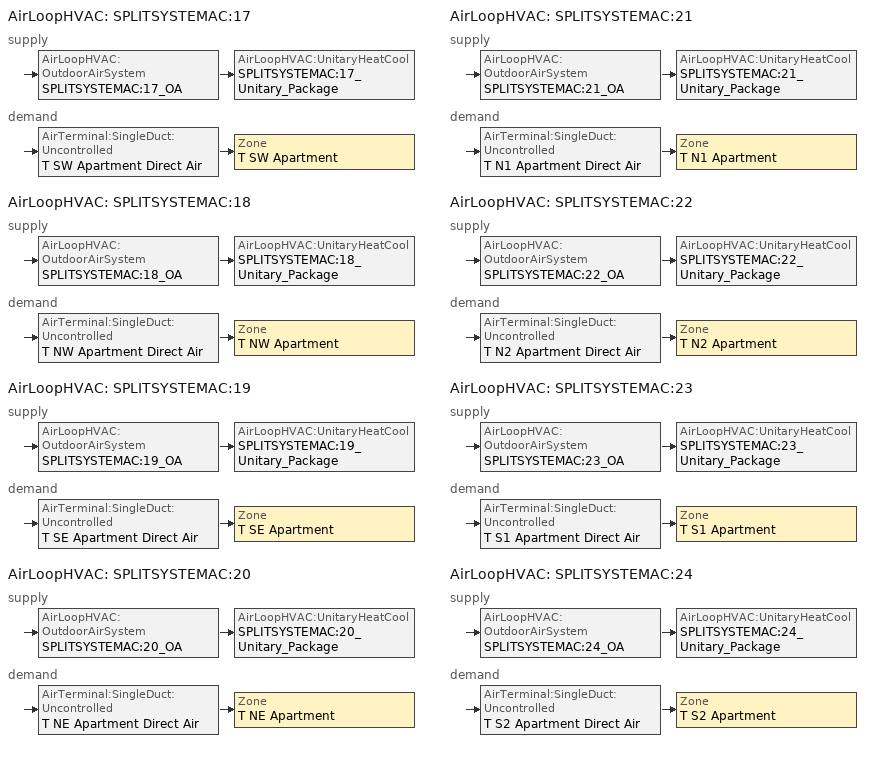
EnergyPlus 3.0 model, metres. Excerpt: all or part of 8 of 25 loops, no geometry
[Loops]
AirLoopHVAC 'SPLITSYSTEMAC:17'
 supply: AirLoopHVAC:OutdoorAirSystem 'SPLITSYSTEMAC:17_OA' > AirLoopHVAC:UnitaryHeatCool 'SPLITSYSTEMAC:17_Unitary_Package'
 demand: AirTerminal:SingleDuct:Uncontrolled 'T SW Apartment Direct Air' > Zone 'T SW Apartment'
AirLoopHVAC 'SPLITSYSTEMAC:18'
 supply: AirLoopHVAC:OutdoorAirSystem 'SPLITSYSTEMAC:18_OA' > AirLoopHVAC:UnitaryHeatCool 'SPLITSYSTEMAC:18_Unitary_Package'
 demand: AirTerminal:SingleDuct:Uncontrolled 'T NW Apartment Direct Air' > Zone 'T NW Apartment'
AirLoopHVAC 'SPLITSYSTEMAC:19'
 supply: AirLoopHVAC:OutdoorAirSystem 'SPLITSYSTEMAC:19_OA' > AirLoopHVAC:UnitaryHeatCool 'SPLITSYSTEMAC:19_Unitary_Package'
 demand: AirTerminal:SingleDuct:Uncontrolled 'T SE Apartment Direct Air' > Zone 'T SE Apartment'
AirLoopHVAC 'SPLITSYSTEMAC:20'
 supply: AirLoopHVAC:OutdoorAirSystem 'SPLITSYSTEMAC:20_OA' > AirLoopHVAC:UnitaryHeatCool 'SPLITSYSTEMAC:20_Unitary_Package'
 demand: AirTerminal:SingleDuct:Uncontrolled 'T NE Apartment Direct Air' > Zone 'T NE Apartment'
AirLoopHVAC 'SPLITSYSTEMAC:21'
 supply: AirLoopHVAC:OutdoorAirSystem 'SPLITSYSTEMAC:21_OA' > AirLoopHVAC:UnitaryHeatCool 'SPLITSYSTEMAC:21_Unitary_Package'
 demand: AirTerminal:SingleDuct:Uncontrolled 'T N1 Apartment Direct Air' > Zone 'T N1 Apartment'
AirLoopHVAC 'SPLITSYSTEMAC:22'
 supply: AirLoopHVAC:OutdoorAirSystem 'SPLITSYSTEMAC:22_OA' > AirLoopHVAC:UnitaryHeatCool 'SPLITSYSTEMAC:22_Unitary_Package'
 demand: AirTerminal:SingleDuct:Uncontrolled 'T N2 Apartment Direct Air' > Zone 'T N2 Apartment'
AirLoopHVAC 'SPLITSYSTEMAC:23'
 supply: AirLoopHVAC:OutdoorAirSystem 'SPLITSYSTEMAC:23_OA' > AirLoopHVAC:UnitaryHeatCool 'SPLITSYSTEMAC:23_Unitary_Package'
 demand: AirTerminal:SingleDuct:Uncontrolled 'T S1 Apartment Direct Air' > Zone 'T S1 Apartment'
AirLoopHVAC 'SPLITSYSTEMAC:24'
 supply: AirLoopHVAC:OutdoorAirSystem 'SPLITSYSTEMAC:24_OA' > AirLoopHVAC:UnitaryHeatCool 'SPLITSYSTEMAC:24_Unitary_Package'
 demand: AirTerminal:SingleDuct:Uncontrolled 'T S2 Apartment Direct Air' > Zone 'T S2 Apartment'
[ComponentCost:LineItem]
Name | Line Item Type | Item | Cost per Each | Quantity | Cost per Unit of Output Capacity
Infiltration:T SW Apartment | General | T SW Apartment | 1 | 0.0246
People:T SW Apartment | General | T SW Apartment | 1 | 2.5
LIGHTING EQUIP:T SW Apartment | Lights | T SW Apartment |  |  | 1
ElectricEquipment:T SW Apartment:PlugMisc | General | T SW Apartment | 1 | 0.589
Infiltration:T NW Apartment | General | T NW Apartment | 1 | 0.0737
People:T NW Apartment | General | T NW Apartment | 1 | 2.5
LIGHTING EQUIP:T NW Apartment | Lights | T NW Apartment |  |  | 1
ElectricEquipment:T NW Apartment:PlugMisc | General | T NW Apartment | 1 | 0.589
Infiltration:T SE Apartment | General | T SE Apartment | 1 | 0.0105
People:T SE Apartment | General | T SE Apartment | 1 | 2.5
LIGHTING EQUIP:T SE Apartment | Lights | T SE Apartment |  |  | 1
ElectricEquipment:T SE Apartment:PlugMisc | General | T SE Apartment | 1 | 0.589
Infiltration:T NE Apartment | General | T NE Apartment | 1 | 0.0082
People:T NE Apartment | General | T NE Apartment | 1 | 2.5
LIGHTING EQUIP:T NE Apartment | Lights | T NE Apartment |  |  | 1
ElectricEquipment:T NE Apartment:PlugMisc | General | T NE Apartment | 1 | 0.589
Infiltration:T N1 Apartment | General | T N1 Apartment | 1 | 0.0324
People:T N1 Apartment | General | T N1 Apartment | 1 | 2.5
LIGHTING EQUIP:T N1 Apartment | Lights | T N1 Apartment |  |  | 1
ElectricEquipment:T N1 Apartment:PlugMisc | General | T N1 Apartment | 1 | 0.589
Infiltration:T N2 Apartment | General | T N2 Apartment | 1 | 0.0324
People:T N2 Apartment | General | T N2 Apartment | 1 | 2.5
LIGHTING EQUIP:T N2 Apartment | Lights | T N2 Apartment |  |  | 1
ElectricEquipment:T N2 Apartment:PlugMisc | General | T N2 Apartment | 1 | 0.589
Infiltration:T S1 Apartment | General | T S1 Apartment | 1 | 0.0108
People:T S1 Apartment | General | T S1 Apartment | 1 | 2.5
LIGHTING EQUIP:T S1 Apartment | Lights | T S1 Apartment |  |  | 1
ElectricEquipment:T S1 Apartment:PlugMisc | General | T S1 Apartment | 1 | 0.589
Infiltration:T S2 Apartment | General | T S2 Apartment | 1 | 0.0108
People:T S2 Apartment | General | T S2 Apartment | 1 | 2.5
LIGHTING EQUIP:T S2 Apartment | Lights | T S2 Apartment |  |  | 1
ElectricEquipment:T S2 Apartment:PlugMisc | General | T S2 Apartment | 1 | 0.589
[Sizing:Zone] Zone Cooling Design Supply Air Temperature {C}=14; Zone Heating Design Supply Air Temperature {C}=40; Zone Cooling Design Supply Air Humidity Ratio {kg-H20/kg-air}=0.0085; Zone Heating Design Supply Air Humidity Ratio {kg-H20/kg-air}=0.008; Outdoor Air Method=Flow/Zone; Outside Air Flow per Zone Floor Area=0; Outside Air Flow per Zone {m3/s}=1.062; Zone Sizing Factor=0; Cooling Design Air Flow Method {Flow/Zone | DesignDay}=DesignDay; Cooling Design Air Flow Rate=0; Cooling Minimum Air Flow=0; Cooling Minimum Air Flow Fraction=0; Heating Design Air Flow Method {Flow/Zone | DesignDay}=DesignDay; Heating Design Air Flow Rate=0
T SW Apartment; T NW Apartment; T SE Apartment; T NE Apartment; T N1 Apartment; T N2 Apartment; T S1 Apartment; T S2 Apartment
[ZoneControl:Thermostat] Control Type Schedule=Dual Zone Control Type Sched
Name | Zone | Control 1
T SW Apartment Thermostat | T SW Apartment | T SW Apartment DualSPSched
T NW Apartment Thermostat | T NW Apartment | T NW Apartment DualSPSched
T SE Apartment Thermostat | T SE Apartment | T SE Apartment DualSPSched
T NE Apartment Thermostat | T NE Apartment | T NE Apartment DualSPSched
T N1 Apartment Thermostat | T N1 Apartment | T N1 Apartment DualSPSched
T N2 Apartment Thermostat | T N2 Apartment | T N2 Apartment DualSPSched
T S1 Apartment Thermostat | T S1 Apartment | T S1 Apartment DualSPSched
T S2 Apartment Thermostat | T S2 Apartment | T S2 Apartment DualSPSched
[ThermostatSetpoint:DualSetpoint] Heating Setpoint Temperature Schedule=APT_HTGSETP_SCH; Cooling Setpoint Temperature Schedule=APT_CLGSETP_SCH
T SW Apartment DualSPSched; T NW Apartment DualSPSched; T SE Apartment DualSPSched; T NE Apartment DualSPSched; T N1 Apartment DualSPSched; T N2 Apartment DualSPSched; T S1 Apartment DualSPSched; T S2 Apartment DualSPSched
[Zone equipment]
T SW Apartment: T SW Apartment Direct Air
T NW Apartment: T NW Apartment Direct Air
T SE Apartment: T SE Apartment Direct Air
T NE Apartment: T NE Apartment Direct Air
T N1 Apartment: T N1 Apartment Direct Air
T N2 Apartment: T N2 Apartment Direct Air
T S1 Apartment: T S1 Apartment Direct Air
T S2 Apartment: T S2 Apartment Direct Air
[AirTerminal:SingleDuct:Uncontrolled] Availability Schedule=ALWAYS_ON; Maximum Air Flow Rate {m3/s}=AUTOSIZE
T SW Apartment Direct Air; T NW Apartment Direct Air; T SE Apartment Direct Air; T NE Apartment Direct Air; T N1 Apartment Direct Air; T N2 Apartment Direct Air; T S1 Apartment Direct Air; T S2 Apartment Direct Air
[SetpointManager:SingleZone:Reheat] Control Variable=Temperature; Minimum Supply Air Temperature C=10; Maximum Supply Air Temperature C=50
Name | Control Zone | Setpoint Node or NodeList
SupAirTemp MngrT SW Apartment | T SW Apartment | SPLITSYSTEMAC:17 Supply Equipment Outlet Node
SupAirTemp MngrT NW Apartment | T NW Apartment | SPLITSYSTEMAC:18 Supply Equipment Outlet Node
SupAirTemp MngrT SE Apartment | T SE Apartment | SPLITSYSTEMAC:19 Supply Equipment Outlet Node
SupAirTemp MngrT NE Apartment | T NE Apartment | SPLITSYSTEMAC:20 Supply Equipment Outlet Node
SupAirTemp MngrT N1 Apartment | T N1 Apartment | SPLITSYSTEMAC:21 Supply Equipment Outlet Node
SupAirTemp MngrT N2 Apartment | T N2 Apartment | SPLITSYSTEMAC:22 Supply Equipment Outlet Node
SupAirTemp MngrT S1 Apartment | T S1 Apartment | SPLITSYSTEMAC:23 Supply Equipment Outlet Node
SupAirTemp MngrT S2 Apartment | T S2 Apartment | SPLITSYSTEMAC:24 Supply Equipment Outlet Node
[AirLoopHVAC] Design Supply Air Flow Rate {m3/s}=AUTOSIZE
SPLITSYSTEMAC:17; SPLITSYSTEMAC:18; SPLITSYSTEMAC:19; SPLITSYSTEMAC:20; SPLITSYSTEMAC:21; SPLITSYSTEMAC:22; SPLITSYSTEMAC:23; SPLITSYSTEMAC:24
[Sizing:System] Type Of Load To Size On {Sensible}=Sensible; Design Outdoor Air Flow Rate {m3/s}=AUTOSIZE; Minimum System Air Flow Ratio=1; Preheat Design Temperature {C}=7; Preheat Design Humidity Ratio {kg-H2O/kg-air}=0.008; Precool Design Temperature {C}=12.8; Precool Design Humidity Ratio {kg-H2O/kg-air}=0.008; Central Cooling Design Supply Air Temperature {C}=12.8; Central Heating Design Supply Air Temperature {C}=40; Sizing Option {Coincident | NonCoincident}=NonCoincident; 100% Outdoor Air in Cooling {Yes | No}=No; 100% Outdoor Air in Heating {Yes | No}=No; Central Cooling Design Supply Air Humidity Ratio {kg-H2O/kg-air}=0.0085; Central Heating Design Supply Air Humidity Ratio {kg-H2O/kg-air}=0.008; Cooling Design Air Flow Method=DesignDay; Cooling Design Air Flow Rate {m3/s}=0; Heating Design Air Flow Method=DesignDay; Heating Design Air Flow Rate {m3/s}=0
SPLITSYSTEMAC:17; SPLITSYSTEMAC:18; SPLITSYSTEMAC:19; SPLITSYSTEMAC:20; SPLITSYSTEMAC:21; SPLITSYSTEMAC:22; SPLITSYSTEMAC:23; SPLITSYSTEMAC:24
[SetpointManager:MixedAir] Control Variable=Temperature
Name | Setpoint Node or NodeList
SPLITSYSTEMAC:17_OAMixed Air Temp Manager | SPLITSYSTEMAC:17_OA-SPLITSYSTEMAC:17_Unitary_PackageNode
SPLITSYSTEMAC:18_OAMixed Air Temp Manager | SPLITSYSTEMAC:18_OA-SPLITSYSTEMAC:18_Unitary_PackageNode
SPLITSYSTEMAC:19_OAMixed Air Temp Manager | SPLITSYSTEMAC:19_OA-SPLITSYSTEMAC:19_Unitary_PackageNode
SPLITSYSTEMAC:20_OAMixed Air Temp Manager | SPLITSYSTEMAC:20_OA-SPLITSYSTEMAC:20_Unitary_PackageNode
SPLITSYSTEMAC:21_OAMixed Air Temp Manager | SPLITSYSTEMAC:21_OA-SPLITSYSTEMAC:21_Unitary_PackageNode
SPLITSYSTEMAC:22_OAMixed Air Temp Manager | SPLITSYSTEMAC:22_OA-SPLITSYSTEMAC:22_Unitary_PackageNode
SPLITSYSTEMAC:23_OAMixed Air Temp Manager | SPLITSYSTEMAC:23_OA-SPLITSYSTEMAC:23_Unitary_PackageNode
SPLITSYSTEMAC:24_OAMixed Air Temp Manager | SPLITSYSTEMAC:24_OA-SPLITSYSTEMAC:24_Unitary_PackageNode
[Controller:OutdoorAir] Minimum Outdoor Air Flow Rate {m3/s}=AUTOSIZE; Maximum Outdoor Air Flow Rate {m3/s}=AUTOSIZE; Economizer Control Type=NoEconomizer; Economizer Control Action Type=ModulateFlow; Economizer Maximum Limit Dry-Bulb Temperature {C}=28; Economizer Maximum Limit Enthalpy {J/kg}=64000; Economizer Minimum Limit Dry-Bulb Temperature {C}=0; Lockout Type=NoLockout; Minimum Limit Type=FixedMinimum; Minimum Outdoor Air Schedule=MinOA_Sched
SPLITSYSTEMAC:17_OA_Controller; SPLITSYSTEMAC:18_OA_Controller; SPLITSYSTEMAC:19_OA_Controller; SPLITSYSTEMAC:20_OA_Controller; SPLITSYSTEMAC:21_OA_Controller; SPLITSYSTEMAC:22_OA_Controller; SPLITSYSTEMAC:23_OA_Controller; SPLITSYSTEMAC:24_OA_Controller
[AirLoopHVAC:UnitaryHeatCool] Availability Schedule=ALWAYS_ON; Maximum Supply Air Temperature=AUTOSIZE; Supply Air Flow Rate During Cooling Operation=AUTOSIZE; Supply Air Flow Rate During Heating Operation=AUTOSIZE; Supply Air Flow Rate When No Cooling or Heating is Needed=AUTOSIZE; Fraction of Supply Air Flow That Goes Through the Controlling Zone=AUTOSIZE; Fan Placement=BlowThrough; Dehumidification Control Type=None
Name | Controlling Zone or Thermostat Location | Supply Fan | Heating Coil | Cooling Coil
SPLITSYSTEMAC:17_Unitary_Package | T SW Apartment | SPLITSYSTEMAC:17_Unitary_Package_fan | SPLITSYSTEMAC:17_Unitary_Package_HeatCoil | SPLITSYSTEMAC:17_Unitary_Package_CoolCoil
SPLITSYSTEMAC:18_Unitary_Package | T NW Apartment | SPLITSYSTEMAC:18_Unitary_Package_fan | SPLITSYSTEMAC:18_Unitary_Package_HeatCoil | SPLITSYSTEMAC:18_Unitary_Package_CoolCoil
SPLITSYSTEMAC:19_Unitary_Package | T SE Apartment | SPLITSYSTEMAC:19_Unitary_Package_fan | SPLITSYSTEMAC:19_Unitary_Package_HeatCoil | SPLITSYSTEMAC:19_Unitary_Package_CoolCoil
SPLITSYSTEMAC:20_Unitary_Package | T NE Apartment | SPLITSYSTEMAC:20_Unitary_Package_fan | SPLITSYSTEMAC:20_Unitary_Package_HeatCoil | SPLITSYSTEMAC:20_Unitary_Package_CoolCoil
SPLITSYSTEMAC:21_Unitary_Package | T N1 Apartment | SPLITSYSTEMAC:21_Unitary_Package_fan | SPLITSYSTEMAC:21_Unitary_Package_HeatCoil | SPLITSYSTEMAC:21_Unitary_Package_CoolCoil
SPLITSYSTEMAC:22_Unitary_Package | T N2 Apartment | SPLITSYSTEMAC:22_Unitary_Package_fan | SPLITSYSTEMAC:22_Unitary_Package_HeatCoil | SPLITSYSTEMAC:22_Unitary_Package_CoolCoil
SPLITSYSTEMAC:23_Unitary_Package | T S1 Apartment | SPLITSYSTEMAC:23_Unitary_Package_fan | SPLITSYSTEMAC:23_Unitary_Package_HeatCoil | SPLITSYSTEMAC:23_Unitary_Package_CoolCoil
SPLITSYSTEMAC:24_Unitary_Package | T S2 Apartment | SPLITSYSTEMAC:24_Unitary_Package_fan | SPLITSYSTEMAC:24_Unitary_Package_HeatCoil | SPLITSYSTEMAC:24_Unitary_Package_CoolCoil
[Fan:OnOff] Availability Schedule=HVACOperationSchd; Fan Efficiency=0.58; Pressure Rise=375; Maximum Flow Rate=AUTOSIZE; Motor Efficiency=0.9; Motor in Airstream Fraction=1
SPLITSYSTEMAC:17_Unitary_Package_fan; SPLITSYSTEMAC:18_Unitary_Package_fan; SPLITSYSTEMAC:19_Unitary_Package_fan; SPLITSYSTEMAC:20_Unitary_Package_fan; SPLITSYSTEMAC:21_Unitary_Package_fan; SPLITSYSTEMAC:22_Unitary_Package_fan; SPLITSYSTEMAC:23_Unitary_Package_fan; SPLITSYSTEMAC:24_Unitary_Package_fan
[Coil:Heating:Gas] Availability Schedule=ALWAYS_ON; Gas Burner Efficiency=0.78; Nominal Capacity=AUTOSIZE
SPLITSYSTEMAC:17_Unitary_Package_HeatCoil; SPLITSYSTEMAC:18_Unitary_Package_HeatCoil; SPLITSYSTEMAC:19_Unitary_Package_HeatCoil; SPLITSYSTEMAC:20_Unitary_Package_HeatCoil; SPLITSYSTEMAC:21_Unitary_Package_HeatCoil; SPLITSYSTEMAC:22_Unitary_Package_HeatCoil; SPLITSYSTEMAC:23_Unitary_Package_HeatCoil; SPLITSYSTEMAC:24_Unitary_Package_HeatCoil
[Coil:Cooling:DX:SingleSpeed] Availability Schedule=ALWAYS_ON; Rated Total Cooling Capacity {W}=AUTOSIZE; Rated Sensible Heat Ratio=AUTOSIZE; Rated COP=3.25; Rated Air Flow Rate=AUTOSIZE; Supply Air Fan Operating Mode=CyclingFanAndCompressor
Name | Total Cooling Capacity Function of Temperature Curve | Total Cooling Capacity Function of Flow Fraction Curve | Energy Input Ratio Function of Temperature Curve | Energy Input Ratio Function of Flow Fraction Curve | Part Load Fraction Correlation Curve
SPLITSYSTEMAC:17_Unitary_Package_CoolCoil | SPLITSYSTEMAC:17_Unitary_PackagecoolCapFT | SPLITSYSTEMAC:17_Unitary_PackagecoolFFF | SPLITSYSTEMAC:17_Unitary_PackagecoolEIRFT | SPLITSYSTEMAC:17_Unitary_PackagecoolEIRFFF | SPLITSYSTEMAC:17_Unitary_PackagecoolPLR
SPLITSYSTEMAC:18_Unitary_Package_CoolCoil | SPLITSYSTEMAC:18_Unitary_PackagecoolCapFT | SPLITSYSTEMAC:18_Unitary_PackagecoolFFF | SPLITSYSTEMAC:18_Unitary_PackagecoolEIRFT | SPLITSYSTEMAC:18_Unitary_PackagecoolEIRFFF | SPLITSYSTEMAC:18_Unitary_PackagecoolPLR
SPLITSYSTEMAC:19_Unitary_Package_CoolCoil | SPLITSYSTEMAC:19_Unitary_PackagecoolCapFT | SPLITSYSTEMAC:19_Unitary_PackagecoolFFF | SPLITSYSTEMAC:19_Unitary_PackagecoolEIRFT | SPLITSYSTEMAC:19_Unitary_PackagecoolEIRFFF | SPLITSYSTEMAC:19_Unitary_PackagecoolPLR
SPLITSYSTEMAC:20_Unitary_Package_CoolCoil | SPLITSYSTEMAC:20_Unitary_PackagecoolCapFT | SPLITSYSTEMAC:20_Unitary_PackagecoolFFF | SPLITSYSTEMAC:20_Unitary_PackagecoolEIRFT | SPLITSYSTEMAC:20_Unitary_PackagecoolEIRFFF | SPLITSYSTEMAC:20_Unitary_PackagecoolPLR
SPLITSYSTEMAC:21_Unitary_Package_CoolCoil | SPLITSYSTEMAC:21_Unitary_PackagecoolCapFT | SPLITSYSTEMAC:21_Unitary_PackagecoolFFF | SPLITSYSTEMAC:21_Unitary_PackagecoolEIRFT | SPLITSYSTEMAC:21_Unitary_PackagecoolEIRFFF | SPLITSYSTEMAC:21_Unitary_PackagecoolPLR
SPLITSYSTEMAC:22_Unitary_Package_CoolCoil | SPLITSYSTEMAC:22_Unitary_PackagecoolCapFT | SPLITSYSTEMAC:22_Unitary_PackagecoolFFF | SPLITSYSTEMAC:22_Unitary_PackagecoolEIRFT | SPLITSYSTEMAC:22_Unitary_PackagecoolEIRFFF | SPLITSYSTEMAC:22_Unitary_PackagecoolPLR
SPLITSYSTEMAC:23_Unitary_Package_CoolCoil | SPLITSYSTEMAC:23_Unitary_PackagecoolCapFT | SPLITSYSTEMAC:23_Unitary_PackagecoolFFF | SPLITSYSTEMAC:23_Unitary_PackagecoolEIRFT | SPLITSYSTEMAC:23_Unitary_PackagecoolEIRFFF | SPLITSYSTEMAC:23_Unitary_PackagecoolPLR
SPLITSYSTEMAC:24_Unitary_Package_CoolCoil | SPLITSYSTEMAC:24_Unitary_PackagecoolCapFT | SPLITSYSTEMAC:24_Unitary_PackagecoolFFF | SPLITSYSTEMAC:24_Unitary_PackagecoolEIRFT | SPLITSYSTEMAC:24_Unitary_PackagecoolEIRFFF | SPLITSYSTEMAC:24_Unitary_PackagecoolPLR
[Schedule:Compact]
APT_HTGSETP_SCH: THROUGH: 12/31, FOR:AllDays, UNTIL: 24:00, 21.1
APT_CLGSETP_SCH: THROUGH: 12/31, FOR:AllDays, UNTIL: 24:00, 23.9
ALWAYS_ON; HVACOperationSchd; MinOA_Sched: Through: 12/31, For: AllDays, Until: 24:00, 1
Dual Zone Control Type Sched: Through: 12/31, For: AllDays, Until: 24:00, 4
[Curve:Biquadratic] Minimum Value of x=12.77778; Maximum Value of x=23.88889; Minimum Value of y=21.11111; Maximum Value of y=46.11111
Name | Coefficient1 Constant | Coefficient2 x | Coefficient3 x**2 | Coefficient4 y | Coefficient5 y**2 | Coefficient6 x*y
SPLITSYSTEMAC:17_Unitary_PackagecoolCapFT; SPLITSYSTEMAC:18_Unitary_PackagecoolCapFT; SPLITSYSTEMAC:19_Unitary_PackagecoolCapFT; SPLITSYSTEMAC:20_Unitary_PackagecoolCapFT; SPLITSYSTEMAC:21_Unitary_PackagecoolCapFT; SPLITSYSTEMAC:22_Unitary_PackagecoolCapFT; SPLITSYSTEMAC:23_Unitary_PackagecoolCapFT; SPLITSYSTEMAC:24_Unitary_PackagecoolCapFT | 0.766956 | 0.0107756 | -4.14703e-05 | 0.00134961 | -0.000261144 | 0.000457488
SPLITSYSTEMAC:17_Unitary_PackagecoolEIRFT; SPLITSYSTEMAC:18_Unitary_PackagecoolEIRFT; SPLITSYSTEMAC:19_Unitary_PackagecoolEIRFT; SPLITSYSTEMAC:20_Unitary_PackagecoolEIRFT; SPLITSYSTEMAC:21_Unitary_PackagecoolEIRFT; SPLITSYSTEMAC:22_Unitary_PackagecoolEIRFT; SPLITSYSTEMAC:23_Unitary_PackagecoolEIRFT; SPLITSYSTEMAC:24_Unitary_PackagecoolEIRFT | 0.297145 | 0.0430933 | -0.000748766 | 0.00597727 | 0.000482112 | -0.000956448
[Curve:Quadratic]
Name | Coefficient1 Constant | Coefficient2 x | Coefficient3 x**2 | Minimum Value of x | Maximum Value of x
SPLITSYSTEMAC:17_Unitary_PackagecoolFFF; SPLITSYSTEMAC:18_Unitary_PackagecoolFFF; SPLITSYSTEMAC:19_Unitary_PackagecoolFFF; SPLITSYSTEMAC:20_Unitary_PackagecoolFFF; SPLITSYSTEMAC:21_Unitary_PackagecoolFFF; SPLITSYSTEMAC:22_Unitary_PackagecoolFFF; SPLITSYSTEMAC:23_Unitary_PackagecoolFFF; SPLITSYSTEMAC:24_Unitary_PackagecoolFFF | 0.8 | 0.2 | 0 | 0.5 | 1.5
SPLITSYSTEMAC:17_Unitary_PackagecoolEIRFFF; SPLITSYSTEMAC:18_Unitary_PackagecoolEIRFFF; SPLITSYSTEMAC:19_Unitary_PackagecoolEIRFFF; SPLITSYSTEMAC:20_Unitary_PackagecoolEIRFFF; SPLITSYSTEMAC:21_Unitary_PackagecoolEIRFFF; SPLITSYSTEMAC:22_Unitary_PackagecoolEIRFFF; SPLITSYSTEMAC:23_Unitary_PackagecoolEIRFFF; SPLITSYSTEMAC:24_Unitary_PackagecoolEIRFFF | 1.156 | -0.1816 | 0.0256 | 0.5 | 1.5
SPLITSYSTEMAC:17_Unitary_PackagecoolPLR; SPLITSYSTEMAC:18_Unitary_PackagecoolPLR; SPLITSYSTEMAC:19_Unitary_PackagecoolPLR; SPLITSYSTEMAC:20_Unitary_PackagecoolPLR; SPLITSYSTEMAC:21_Unitary_PackagecoolPLR; SPLITSYSTEMAC:22_Unitary_PackagecoolPLR; SPLITSYSTEMAC:23_Unitary_PackagecoolPLR; SPLITSYSTEMAC:24_Unitary_PackagecoolPLR | 0.75 | 0.25 | 0 | 0 | 1
